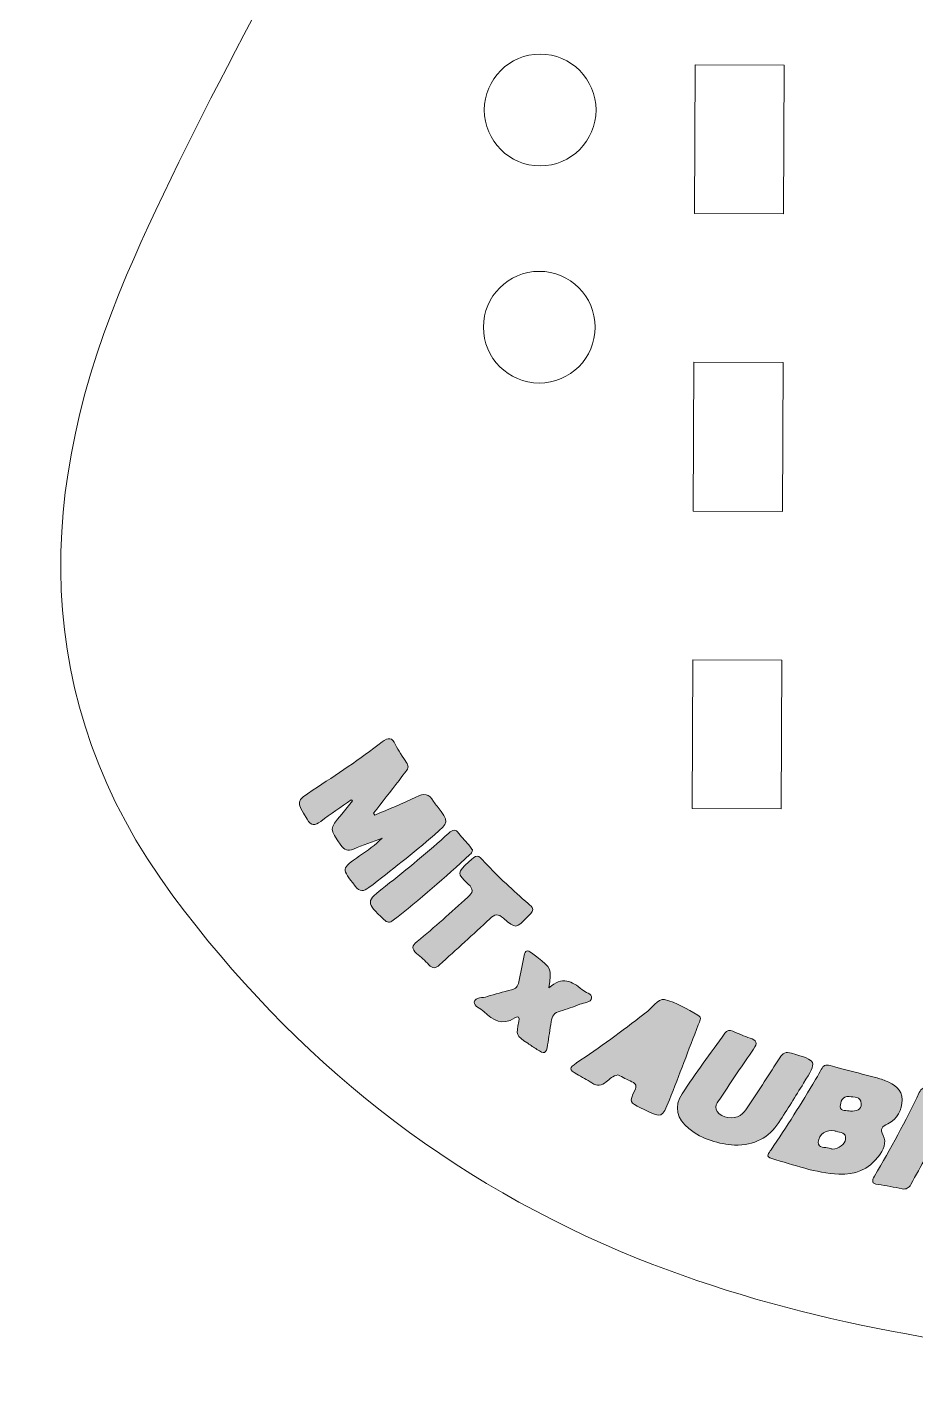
# Model space of a CAD drawing. Header units: millimetres. Extents: x 33 to 239, y -25 to 292.
# Drawn here: x 33.2 to 83.7, y -24.7 to 52.3 of the extents above; entities that cross this region are included whole.
import ezdxf

# ---------------------------------------------------------------- set-up
doc = ezdxf.new("R2010")
doc.units = ezdxf.units.MM
doc.header["$MEASUREMENT"] = 0
doc.layers.add('Layer 1', color=7, linetype='Continuous', lineweight=0)

msp = doc.modelspace()

# ---------------------------------------------------------------- hatches: boundary and pattern name
at = {"layer": 'Layer 1', "true_color": 0x000000, "transparency": 33554687}
h = msp.add_hatch(color=18, dxfattribs=at)
h.dxf.hatch_style = 2
edge = h.paths.add_edge_path()
edge.add_spline(control_points=[(51.642, 8.403), (51.064, 7.993), (50.474, 7.597), (49.91, 7.168), (49.573, 6.912), (49.373, 6.905), (49.128, 7.304), (48.503, 8.325), (48.485, 8.312), (49.475, 8.957), (50.81, 9.827), (52.136, 10.71), (53.395, 11.687), (53.749, 11.962), (53.97, 11.952), (54.155, 11.528), (54.23, 11.355), (54.348, 11.2), (54.447, 11.036), (55.006, 10.11), (55.048, 10.42), (54.359, 9.503), (53.884, 8.872), (53.391, 8.256), (52.906, 7.633), (52.93, 7.599), (52.953, 7.565), (52.976, 7.531), (53.758, 7.867), (54.556, 8.169), (55.315, 8.55), (55.773, 8.78), (56.081, 8.773), (56.323, 8.297), (56.373, 8.2), (56.454, 8.118), (56.522, 8.029), (57.211, 7.129), (57.213, 7.127), (56.368, 6.405), (55.157, 5.37), (53.911, 4.379), (52.646, 3.411), (52.328, 3.167), (52.132, 3.155), (51.867, 3.493), (51.078, 4.497), (51.066, 4.484), (52.118, 5.207), (52.563, 5.513), (53, 5.831), (53.407, 6.218), (52.86, 6.012), (52.308, 5.82), (51.768, 5.595), (51.448, 5.462), (51.255, 5.53), (51.052, 5.816), (50.397, 6.736), (50.387, 6.727), (51.101, 7.579), (51.309, 7.827), (51.509, 8.081), (51.713, 8.333), (51.689, 8.356), (51.666, 8.38), (51.642, 8.403)], knot_values=[0, 0, 0, 0, 1, 1, 1, 2, 2, 2, 3, 3, 3, 4, 4, 4, 5, 5, 5, 6, 6, 6, 7, 7, 7, 8, 8, 8, 9, 9, 9, 10, 10, 10, 11, 11, 11, 12, 12, 12, 13, 13, 13, 14, 14, 14, 15, 15, 15, 16, 16, 16, 17, 17, 17, 18, 18, 18, 19, 19, 19, 20, 20, 20, 21, 21, 21, 22, 22, 22, 22], degree=3, periodic=0)
h = msp.add_hatch(color=18, dxfattribs=at)
h.dxf.hatch_style = 2
edge = h.paths.add_edge_path()
edge.add_spline(control_points=[(58.527, 5.553), (58.52, 5.413), (58.448, 5.348), (58.378, 5.283), (56.974, 3.986), (55.536, 2.728), (54.03, 1.549), (53.822, 1.386), (53.689, 1.411), (53.504, 1.589), (52.457, 2.599), (52.452, 2.595), (53.596, 3.495), (54.824, 4.46), (56.027, 5.453), (57.185, 6.501), (57.41, 6.705), (57.564, 6.744), (57.763, 6.485), (57.956, 6.234), (58.179, 6.004), (58.384, 5.761), (58.444, 5.69), (58.49, 5.608), (58.527, 5.553)], knot_values=[0, 0, 0, 0, 1, 1, 1, 2, 2, 2, 3, 3, 3, 4, 4, 4, 5, 5, 5, 6, 6, 6, 7, 7, 7, 8, 8, 8, 8], degree=3, periodic=0)
h = msp.add_hatch(color=18, dxfattribs=at)
h.dxf.hatch_style = 2
edge = h.paths.add_edge_path()
edge.add_spline(control_points=[(61.97, 2.17), (61.945, 1.981), (61.788, 1.88), (61.671, 1.757), (61.015, 1.068), (60.999, 1.053), (60.299, 1.666), (59.986, 1.939), (59.803, 1.907), (59.511, 1.629), (58.577, 0.739), (57.605, -0.111), (56.658, -0.987), (56.434, -1.195), (56.268, -1.201), (56.057, -0.979), (55.839, -0.748), (55.599, -0.536), (55.355, -0.331), (55.059, -0.084), (55.082, 0.102), (55.384, 0.346), (56.374, 1.149), (57.319, 2.005), (58.261, 2.863), (58.559, 3.134), (58.616, 3.303), (58.288, 3.609), (57.634, 4.219), (57.653, 4.239), (58.324, 4.866), (58.807, 5.317), (58.802, 5.312), (59.241, 4.835), (60.007, 4.001), (60.854, 3.249), (61.697, 2.495), (61.802, 2.401), (61.933, 2.329), (61.97, 2.17)], knot_values=[0, 0, 0, 0, 1, 1, 1, 2, 2, 2, 3, 3, 3, 4, 4, 4, 5, 5, 5, 6, 6, 6, 7, 7, 7, 8, 8, 8, 9, 9, 9, 10, 10, 10, 11, 11, 11, 12, 12, 12, 13, 13, 13, 13], degree=3, periodic=0)
h = msp.add_hatch(color=18, dxfattribs=at)
h.dxf.hatch_style = 2
edge = h.paths.add_edge_path()
edge.add_spline(control_points=[(62.88, -2.299), (63.627, -1.594), (64.2, -1.916), (64.756, -2.392), (64.946, -2.555), (65.332, -2.633), (65.306, -2.866), (65.275, -3.143), (64.878, -3.127), (64.638, -3.225), (64.271, -3.376), (63.893, -3.507), (63.51, -3.612), (63.184, -3.701), (63.042, -3.897), (63.002, -4.216), (62.946, -4.658), (62.871, -5.097), (62.8, -5.536), (62.718, -6.038), (62.632, -6.073), (62.193, -5.79), (62.019, -5.678), (61.849, -5.56), (61.677, -5.445), (61.006, -4.996), (60.999, -4.994), (61.172, -4.199), (61.226, -3.952), (61.134, -3.869), (60.942, -3.997), (60.226, -4.47), (59.694, -4.139), (59.187, -3.639), (58.999, -3.453), (58.595, -3.346), (58.638, -3.102), (58.69, -2.805), (59.109, -2.874), (59.367, -2.79), (59.821, -2.642), (60.283, -2.518), (60.746, -2.403), (60.996, -2.341), (61.118, -2.206), (61.163, -1.954), (61.254, -1.454), (61.372, -0.959), (61.47, -0.46), (61.526, -0.169), (61.649, -0.108), (61.883, -0.305), (61.98, -0.387), (62.087, -0.457), (62.188, -0.535), (63.03, -1.187), (63.03, -1.187), (62.88, -2.299)], knot_values=[0, 0, 0, 0, 1, 1, 1, 2, 2, 2, 3, 3, 3, 4, 4, 4, 5, 5, 5, 6, 6, 6, 7, 7, 7, 8, 8, 8, 9, 9, 9, 10, 10, 10, 11, 11, 11, 12, 12, 12, 13, 13, 13, 14, 14, 14, 15, 15, 15, 16, 16, 16, 17, 17, 17, 18, 18, 18, 19, 19, 19, 19], degree=3, periodic=0)
h = msp.add_hatch(color=18, dxfattribs=at)
h.dxf.hatch_style = 2
edge = h.paths.add_edge_path()
edge.add_spline(control_points=[(66.803, -7.243), (66.506, -7.286), (66.322, -7.475), (66.135, -7.639), (65.867, -7.875), (65.62, -7.893), (65.323, -7.695), (65.045, -7.511), (64.742, -7.365), (64.455, -7.194), (64.005, -6.927), (64.002, -6.859), (64.454, -6.556), (65.763, -5.678), (67.04, -4.756), (68.279, -3.782), (68.304, -3.762), (68.33, -3.743), (68.356, -3.725), (68.736, -3.469), (69.065, -2.879), (69.452, -2.96), (70.115, -3.099), (70.725, -3.514), (71.342, -3.839), (71.607, -3.979), (71.431, -4.215), (71.365, -4.39), (70.825, -5.817), (70.28, -7.243), (69.722, -8.663), (69.315, -9.701), (69.305, -9.697), (68.292, -9.214), (68.235, -9.186), (68.178, -9.158), (68.12, -9.13), (67.444, -8.805), (67.433, -8.8), (67.754, -8.117), (67.867, -7.877), (67.848, -7.741), (67.599, -7.632), (67.323, -7.511), (67.057, -7.368), (66.803, -7.243)], knot_values=[0, 0, 0, 0, 1, 1, 1, 2, 2, 2, 3, 3, 3, 4, 4, 4, 5, 5, 5, 6, 6, 6, 7, 7, 7, 8, 8, 8, 9, 9, 9, 10, 10, 10, 11, 11, 11, 12, 12, 12, 13, 13, 13, 14, 14, 14, 15, 15, 15, 15], degree=3, periodic=0)
h = msp.add_hatch(color=18, dxfattribs=at)
h.dxf.hatch_style = 2
edge = h.paths.add_edge_path()
edge.add_spline(control_points=[(73.418, -11.238), (72.549, -11.163), (71.618, -10.921), (70.826, -10.294), (70.145, -9.755), (69.971, -9.034), (70.45, -8.308), (71.222, -7.139), (72.062, -6.015), (72.871, -4.871), (72.995, -4.696), (73.145, -4.68), (73.33, -4.758), (73.654, -4.893), (73.975, -5.038), (74.306, -5.149), (74.673, -5.271), (74.748, -5.435), (74.514, -5.77), (73.885, -6.671), (73.275, -7.585), (72.664, -8.499), (72.466, -8.793), (72.146, -9.092), (72.559, -9.451), (72.912, -9.758), (73.561, -9.753), (73.876, -9.441), (74.01, -9.307), (74.125, -9.15), (74.229, -8.991), (74.823, -8.085), (75.42, -7.181), (75.994, -6.263), (76.168, -5.986), (76.341, -5.914), (76.661, -6.008), (78.129, -6.441), (78.136, -6.434), (77.349, -7.714), (76.89, -8.461), (76.428, -9.205), (75.948, -9.938), (75.369, -10.821), (74.569, -11.241), (73.418, -11.238)], knot_values=[0, 0, 0, 0, 1, 1, 1, 2, 2, 2, 3, 3, 3, 4, 4, 4, 5, 5, 5, 6, 6, 6, 7, 7, 7, 8, 8, 8, 9, 9, 9, 10, 10, 10, 11, 11, 11, 12, 12, 12, 13, 13, 13, 14, 14, 14, 15, 15, 15, 15], degree=3, periodic=0)
h = msp.add_hatch(color=18, dxfattribs=at)
h.dxf.hatch_style = 2
edge = h.paths.add_edge_path()
edge.add_spline(control_points=[(79.347, -12.887), (78.03, -12.809), (76.797, -12.36), (75.545, -11.998), (75.152, -11.885), (75.388, -11.664), (75.502, -11.496), (76.385, -10.189), (77.231, -8.86), (78.036, -7.503), (78.633, -6.497), (78.313, -6.575), (79.521, -6.893), (80.137, -7.056), (80.756, -7.207), (81.371, -7.37), (81.586, -7.427), (81.801, -7.493), (82.006, -7.578), (82.498, -7.78), (82.954, -8.063), (82.953, -8.656), (82.951, -9.243), (82.676, -9.742), (82.136, -10.023), (81.829, -10.183), (81.668, -10.283), (81.874, -10.679), (82.092, -11.097), (81.879, -11.519), (81.608, -11.874), (81.04, -12.615), (80.277, -12.934), (79.347, -12.887)], knot_values=[0, 0, 0, 0, 1, 1, 1, 2, 2, 2, 3, 3, 3, 4, 4, 4, 5, 5, 5, 6, 6, 6, 7, 7, 7, 8, 8, 8, 9, 9, 9, 10, 10, 10, 11, 11, 11, 11], degree=3, periodic=0)
edge = h.paths.add_edge_path()
edge.add_spline(control_points=[(79.008, -11.453), (79.342, -11.448), (79.71, -11.176), (79.741, -10.903), (79.786, -10.498), (79.434, -10.534), (79.198, -10.446), (79.168, -10.434), (79.138, -10.425), (79.107, -10.417), (78.683, -10.31), (78.191, -10.617), (78.186, -11.068), (78.181, -11.439), (78.581, -11.319), (78.804, -11.409), (78.876, -11.439), (78.958, -11.443), (79.008, -11.453)], knot_values=[0, 0, 0, 0, 1, 1, 1, 2, 2, 2, 3, 3, 3, 4, 4, 4, 5, 5, 5, 6, 6, 6, 6], degree=3, periodic=0)
edge.add_line((79.008, -11.453), (79.008, -11.453))
edge = h.paths.add_edge_path()
edge.add_spline(control_points=[(80.013, -9.301), (80.354, -9.316), (80.629, -9.218), (80.627, -8.884), (80.625, -8.446), (80.206, -8.51), (79.941, -8.47), (79.552, -8.412), (79.436, -8.81), (79.439, -9.031), (79.444, -9.355), (79.826, -9.236), (80.013, -9.301)], knot_values=[0, 0, 0, 0, 1, 1, 1, 2, 2, 2, 3, 3, 3, 4, 4, 4, 4], degree=3, periodic=0)
edge.add_line((80.013, -9.301), (80.013, -9.301))
h = msp.add_hatch(color=18, dxfattribs=at)
h.dxf.hatch_style = 2
edge = h.paths.add_edge_path()
edge.add_spline(control_points=[(86.925, -14.228), (86.356, -14.16), (85.899, -14.091), (85.439, -14.054), (85.037, -14.022), (85.054, -13.845), (85.21, -13.558), (85.46, -13.096), (85.68, -12.619), (85.93, -12.157), (86.063, -11.914), (86.002, -11.815), (85.739, -11.784), (85.407, -11.745), (85.077, -11.693), (84.747, -11.643), (84.519, -11.608), (84.399, -11.731), (84.3, -11.916), (84.022, -12.435), (83.729, -12.946), (83.451, -13.465), (83.338, -13.676), (83.184, -13.761), (82.945, -13.715), (82.492, -13.627), (82.04, -13.536), (81.583, -13.472), (81.214, -13.42), (81.223, -13.258), (81.382, -12.989), (82.294, -11.44), (83.158, -9.864), (83.928, -8.238), (84.042, -7.997), (84.212, -7.92), (84.466, -7.964), (84.874, -8.035), (85.283, -8.096), (85.692, -8.156), (85.984, -8.198), (86.074, -8.322), (85.93, -8.606), (85.721, -9.017), (85.542, -9.443), (85.338, -9.856), (85.223, -10.089), (85.207, -10.205), (85.533, -10.262), (86.766, -10.48), (86.764, -10.493), (87.268, -9.348), (87.664, -8.447), (87.663, -8.471), (88.68, -8.509), (90, -8.559), (89.728, -8.647), (89.348, -9.58), (88.759, -11.024), (88.09, -12.432), (87.388, -13.825), (87.266, -14.067), (87.139, -14.279), (86.925, -14.228)], knot_values=[0, 0, 0, 0, 1, 1, 1, 2, 2, 2, 3, 3, 3, 4, 4, 4, 5, 5, 5, 6, 6, 6, 7, 7, 7, 8, 8, 8, 9, 9, 9, 10, 10, 10, 11, 11, 11, 12, 12, 12, 13, 13, 13, 14, 14, 14, 15, 15, 15, 16, 16, 16, 17, 17, 17, 18, 18, 18, 19, 19, 19, 20, 20, 20, 21, 21, 21, 21], degree=3, periodic=0)

# ---------------------------------------------------------------- linework, layer by layer
at = {"layer": 'Layer 1', "color": 1, "lineweight": 0, "true_color": 0xff0000}
for points in [[(76.254, 50.164), (76.218, 41.707), (71.154, 41.727), (71.189, 50.185)], [(76.148, 24.791), (71.083, 24.812), (71.119, 33.27), (76.183, 33.249)], [(76.078, 7.876), (71.013, 7.897), (71.049, 16.354), (76.113, 16.334)]]:
    msp.add_lwpolyline(points, close=True, dxfattribs=at)
for centre in [(62.38, 47.61), (62.328, 35.263)]:
    msp.add_circle(centre, 3.175, dxfattribs=at)
msp.add_open_spline([(55.004, 164.67), (54.505, 164.437), (54.179, 163.824), (53.784, 163.377), (46.689, 155.338), (44.613, 145.648), (46.744, 135.643), (48.354, 128.081), (51.803, 120.848), (54.932, 113.686), (58.843, 104.736), (62.616, 95.68), (60.35, 85.814), (58.883, 79.421), (56.229, 73.208), (53.423, 67.236), (48.821, 57.445), (43.129, 48.144), (38.876, 38.216), (33.754, 26.259), (33.221, 14.122), (41.507, 2.943), (48.409, -6.367), (57.182, -13.356), (67.958, -17.687), (76.767, -21.227), (86.039, -22.716), (95.445, -23.577), (108.229, -24.747), (120.995, -24.729), (133.485, -21.576), (143.405, -19.071), (152.687, -14.934), (159.557, -6.916), (168.937, 4.029), (170.191, 16.693), (165.406, 29.661), (161.427, 40.447), (156.276, 50.827), (151.242, 61.191), (145.86, 72.27), (145.642, 83.103), (151.196, 94.126), (152.902, 97.511), (154.437, 101.029), (155.601, 104.632), (158.061, 112.244), (158.272, 119.884), (154.375, 127.156), (153.012, 129.698), (150.979, 132.424), (147.698, 131.048), (144.843, 129.85), (142.275, 127.936), (141.827, 124.041), (141.455, 120.803), (140.282, 117.562), (138.954, 114.547), (138.613, 113.771), (136.404, 109.205), (131.733, 107.184), (125.484, 104.479), (119.038, 108.172), (118.74, 108.349), (110.098, 113.476), (109.61, 126.344), (109.418, 131.386), (109.333, 133.632), (109.449, 135.482), (109.56, 136.691)], degree=3, knots=[0, 0, 0, 0, 1, 1, 1, 2, 2, 2, 3, 3, 3, 4, 4, 4, 5, 5, 5, 6, 6, 6, 7, 7, 7, 8, 8, 8, 9, 9, 9, 10, 10, 10, 11, 11, 11, 12, 12, 12, 13, 13, 13, 14, 14, 14, 15, 15, 15, 16, 16, 16, 17, 17, 17, 18, 18, 18, 19, 19, 19, 20, 20, 20, 21, 21, 21, 22, 22, 22, 23, 23, 23, 23], dxfattribs=at)
at = {"layer": 'Layer 1', "color": 18, "lineweight": 0, "true_color": 0x000000}
for points, knots in [([(51.642, 8.403), (51.064, 7.993), (50.474, 7.597), (49.91, 7.168), (49.573, 6.912), (49.373, 6.905), (49.128, 7.304), (48.503, 8.325), (48.485, 8.312), (49.475, 8.957), (50.81, 9.827), (52.136, 10.71), (53.395, 11.687), (53.749, 11.962), (53.97, 11.952), (54.155, 11.528), (54.23, 11.355), (54.348, 11.2), (54.447, 11.036), (55.006, 10.11), (55.048, 10.42), (54.359, 9.503), (53.884, 8.872), (53.391, 8.256), (52.906, 7.633), (52.93, 7.599), (52.953, 7.565), (52.976, 7.531), (53.758, 7.867), (54.556, 8.169), (55.315, 8.55), (55.773, 8.78), (56.081, 8.773), (56.323, 8.297), (56.373, 8.2), (56.454, 8.118), (56.522, 8.029), (57.211, 7.129), (57.213, 7.127), (56.368, 6.405), (55.157, 5.37), (53.911, 4.379), (52.646, 3.411), (52.328, 3.167), (52.132, 3.155), (51.867, 3.493), (51.078, 4.497), (51.066, 4.484), (52.118, 5.207), (52.563, 5.513), (53, 5.831), (53.407, 6.218), (52.86, 6.012), (52.308, 5.82), (51.768, 5.595), (51.448, 5.462), (51.255, 5.53), (51.052, 5.816), (50.397, 6.736), (50.387, 6.727), (51.101, 7.579), (51.309, 7.827), (51.509, 8.081), (51.713, 8.333), (51.689, 8.356), (51.666, 8.38), (51.642, 8.403)], [0, 0, 0, 0, 1, 1, 1, 2, 2, 2, 3, 3, 3, 4, 4, 4, 5, 5, 5, 6, 6, 6, 7, 7, 7, 8, 8, 8, 9, 9, 9, 10, 10, 10, 11, 11, 11, 12, 12, 12, 13, 13, 13, 14, 14, 14, 15, 15, 15, 16, 16, 16, 17, 17, 17, 18, 18, 18, 19, 19, 19, 20, 20, 20, 21, 21, 21, 22, 22, 22, 22]), ([(58.527, 5.553), (58.52, 5.413), (58.448, 5.348), (58.378, 5.283), (56.974, 3.986), (55.536, 2.728), (54.03, 1.549), (53.822, 1.386), (53.689, 1.411), (53.504, 1.589), (52.457, 2.599), (52.452, 2.595), (53.596, 3.495), (54.824, 4.46), (56.027, 5.453), (57.185, 6.501), (57.41, 6.705), (57.564, 6.744), (57.763, 6.485), (57.956, 6.234), (58.179, 6.004), (58.384, 5.761), (58.444, 5.69), (58.49, 5.608), (58.527, 5.553)], [0, 0, 0, 0, 1, 1, 1, 2, 2, 2, 3, 3, 3, 4, 4, 4, 5, 5, 5, 6, 6, 6, 7, 7, 7, 8, 8, 8, 8]), ([(61.97, 2.17), (61.945, 1.981), (61.788, 1.88), (61.671, 1.757), (61.015, 1.068), (60.999, 1.053), (60.299, 1.666), (59.986, 1.939), (59.803, 1.907), (59.511, 1.629), (58.577, 0.739), (57.605, -0.111), (56.658, -0.987), (56.434, -1.195), (56.268, -1.201), (56.057, -0.979), (55.839, -0.748), (55.599, -0.536), (55.355, -0.331), (55.059, -0.084), (55.082, 0.102), (55.384, 0.346), (56.374, 1.149), (57.319, 2.005), (58.261, 2.863), (58.559, 3.134), (58.616, 3.303), (58.288, 3.609), (57.634, 4.219), (57.653, 4.239), (58.324, 4.866), (58.807, 5.317), (58.802, 5.312), (59.241, 4.835), (60.007, 4.001), (60.854, 3.249), (61.697, 2.495), (61.802, 2.401), (61.933, 2.329), (61.97, 2.17)], [0, 0, 0, 0, 1, 1, 1, 2, 2, 2, 3, 3, 3, 4, 4, 4, 5, 5, 5, 6, 6, 6, 7, 7, 7, 8, 8, 8, 9, 9, 9, 10, 10, 10, 11, 11, 11, 12, 12, 12, 13, 13, 13, 13]), ([(62.88, -2.299), (63.627, -1.594), (64.2, -1.916), (64.756, -2.392), (64.946, -2.555), (65.332, -2.633), (65.306, -2.866), (65.275, -3.143), (64.878, -3.127), (64.638, -3.225), (64.271, -3.376), (63.893, -3.507), (63.51, -3.612), (63.184, -3.701), (63.042, -3.897), (63.002, -4.216), (62.946, -4.658), (62.871, -5.097), (62.8, -5.536), (62.718, -6.038), (62.632, -6.073), (62.193, -5.79), (62.019, -5.678), (61.849, -5.56), (61.677, -5.445), (61.006, -4.996), (60.999, -4.994), (61.172, -4.199), (61.226, -3.952), (61.134, -3.869), (60.942, -3.997), (60.226, -4.47), (59.694, -4.139), (59.187, -3.639), (58.999, -3.453), (58.595, -3.346), (58.638, -3.102), (58.69, -2.805), (59.109, -2.874), (59.367, -2.79), (59.821, -2.642), (60.283, -2.518), (60.746, -2.403), (60.996, -2.341), (61.118, -2.206), (61.163, -1.954), (61.254, -1.454), (61.372, -0.959), (61.47, -0.46), (61.526, -0.169), (61.649, -0.108), (61.883, -0.305), (61.98, -0.387), (62.087, -0.457), (62.188, -0.535), (63.03, -1.187), (63.03, -1.187), (62.88, -2.299)], [0, 0, 0, 0, 1, 1, 1, 2, 2, 2, 3, 3, 3, 4, 4, 4, 5, 5, 5, 6, 6, 6, 7, 7, 7, 8, 8, 8, 9, 9, 9, 10, 10, 10, 11, 11, 11, 12, 12, 12, 13, 13, 13, 14, 14, 14, 15, 15, 15, 16, 16, 16, 17, 17, 17, 18, 18, 18, 19, 19, 19, 19]), ([(66.803, -7.243), (66.506, -7.286), (66.322, -7.475), (66.135, -7.639), (65.867, -7.875), (65.62, -7.893), (65.323, -7.695), (65.045, -7.511), (64.742, -7.365), (64.455, -7.194), (64.005, -6.927), (64.002, -6.859), (64.454, -6.556), (65.763, -5.678), (67.04, -4.756), (68.279, -3.782), (68.304, -3.762), (68.33, -3.743), (68.356, -3.725), (68.736, -3.469), (69.065, -2.879), (69.452, -2.96), (70.115, -3.099), (70.725, -3.514), (71.342, -3.839), (71.607, -3.979), (71.431, -4.215), (71.365, -4.39), (70.825, -5.817), (70.28, -7.243), (69.722, -8.663), (69.315, -9.701), (69.305, -9.697), (68.292, -9.214), (68.235, -9.186), (68.178, -9.158), (68.12, -9.13), (67.444, -8.805), (67.433, -8.8), (67.754, -8.117), (67.867, -7.877), (67.848, -7.741), (67.599, -7.632), (67.323, -7.511), (67.057, -7.368), (66.803, -7.243)], [0, 0, 0, 0, 1, 1, 1, 2, 2, 2, 3, 3, 3, 4, 4, 4, 5, 5, 5, 6, 6, 6, 7, 7, 7, 8, 8, 8, 9, 9, 9, 10, 10, 10, 11, 11, 11, 12, 12, 12, 13, 13, 13, 14, 14, 14, 15, 15, 15, 15]), ([(73.418, -11.238), (72.549, -11.163), (71.618, -10.921), (70.826, -10.294), (70.145, -9.755), (69.971, -9.034), (70.45, -8.308), (71.222, -7.139), (72.062, -6.015), (72.871, -4.871), (72.995, -4.696), (73.145, -4.68), (73.33, -4.758), (73.654, -4.893), (73.975, -5.038), (74.306, -5.149), (74.673, -5.271), (74.748, -5.435), (74.514, -5.77), (73.885, -6.671), (73.275, -7.585), (72.664, -8.499), (72.466, -8.793), (72.146, -9.092), (72.559, -9.451), (72.912, -9.758), (73.561, -9.753), (73.876, -9.441), (74.01, -9.307), (74.125, -9.15), (74.229, -8.991), (74.823, -8.085), (75.42, -7.181), (75.994, -6.263), (76.168, -5.986), (76.341, -5.914), (76.661, -6.008), (78.129, -6.441), (78.136, -6.434), (77.349, -7.714), (76.89, -8.461), (76.428, -9.205), (75.948, -9.938), (75.369, -10.821), (74.569, -11.241), (73.418, -11.238)], [0, 0, 0, 0, 1, 1, 1, 2, 2, 2, 3, 3, 3, 4, 4, 4, 5, 5, 5, 6, 6, 6, 7, 7, 7, 8, 8, 8, 9, 9, 9, 10, 10, 10, 11, 11, 11, 12, 12, 12, 13, 13, 13, 14, 14, 14, 15, 15, 15, 15]), ([(79.347, -12.887), (78.03, -12.809), (76.797, -12.36), (75.545, -11.998), (75.152, -11.885), (75.388, -11.664), (75.502, -11.496), (76.385, -10.189), (77.231, -8.86), (78.036, -7.503), (78.633, -6.497), (78.313, -6.575), (79.521, -6.893), (80.137, -7.056), (80.756, -7.207), (81.371, -7.37), (81.586, -7.427), (81.801, -7.493), (82.006, -7.578), (82.498, -7.78), (82.954, -8.063), (82.953, -8.656), (82.951, -9.243), (82.676, -9.742), (82.136, -10.023), (81.829, -10.183), (81.668, -10.283), (81.874, -10.679), (82.092, -11.097), (81.879, -11.519), (81.608, -11.874), (81.04, -12.615), (80.277, -12.934), (79.347, -12.887)], [0, 0, 0, 0, 1, 1, 1, 2, 2, 2, 3, 3, 3, 4, 4, 4, 5, 5, 5, 6, 6, 6, 7, 7, 7, 8, 8, 8, 9, 9, 9, 10, 10, 10, 11, 11, 11, 11]), ([(80.013, -9.301), (80.354, -9.316), (80.629, -9.218), (80.627, -8.884), (80.625, -8.446), (80.206, -8.51), (79.941, -8.47), (79.552, -8.412), (79.436, -8.81), (79.439, -9.031), (79.444, -9.355), (79.826, -9.236), (80.013, -9.301)], [0, 0, 0, 0, 1, 1, 1, 2, 2, 2, 3, 3, 3, 4, 4, 4, 4]), ([(86.925, -14.228), (86.356, -14.16), (85.899, -14.091), (85.439, -14.054), (85.037, -14.022), (85.054, -13.845), (85.21, -13.558), (85.46, -13.096), (85.68, -12.619), (85.93, -12.157), (86.063, -11.914), (86.002, -11.815), (85.739, -11.784), (85.407, -11.745), (85.077, -11.693), (84.747, -11.643), (84.519, -11.608), (84.399, -11.731), (84.3, -11.916), (84.022, -12.435), (83.729, -12.946), (83.451, -13.465), (83.338, -13.676), (83.184, -13.761), (82.945, -13.715), (82.492, -13.627), (82.04, -13.536), (81.583, -13.472), (81.214, -13.42), (81.223, -13.258), (81.382, -12.989), (82.294, -11.44), (83.158, -9.864), (83.928, -8.238), (84.042, -7.997), (84.212, -7.92), (84.466, -7.964), (84.874, -8.035), (85.283, -8.096), (85.692, -8.156), (85.984, -8.198), (86.074, -8.322), (85.93, -8.606), (85.721, -9.017), (85.542, -9.443), (85.338, -9.856), (85.223, -10.089), (85.207, -10.205), (85.533, -10.262), (86.766, -10.48), (86.764, -10.493), (87.268, -9.348), (87.664, -8.447), (87.663, -8.471), (88.68, -8.509), (90, -8.559), (89.728, -8.647), (89.348, -9.58), (88.759, -11.024), (88.09, -12.432), (87.388, -13.825), (87.266, -14.067), (87.139, -14.279), (86.925, -14.228)], [0, 0, 0, 0, 1, 1, 1, 2, 2, 2, 3, 3, 3, 4, 4, 4, 5, 5, 5, 6, 6, 6, 7, 7, 7, 8, 8, 8, 9, 9, 9, 10, 10, 10, 11, 11, 11, 12, 12, 12, 13, 13, 13, 14, 14, 14, 15, 15, 15, 16, 16, 16, 17, 17, 17, 18, 18, 18, 19, 19, 19, 20, 20, 20, 21, 21, 21, 21]), ([(79.008, -11.453), (79.342, -11.448), (79.71, -11.176), (79.741, -10.903), (79.786, -10.498), (79.434, -10.534), (79.198, -10.446), (79.168, -10.434), (79.138, -10.425), (79.107, -10.417), (78.683, -10.31), (78.191, -10.617), (78.186, -11.068), (78.181, -11.439), (78.581, -11.319), (78.804, -11.409), (78.876, -11.439), (78.958, -11.443), (79.008, -11.453)], [0, 0, 0, 0, 1, 1, 1, 2, 2, 2, 3, 3, 3, 4, 4, 4, 5, 5, 5, 6, 6, 6, 6])]:
    msp.add_open_spline(points, degree=3, knots=knots, dxfattribs=at)
at = {"layer": 'Layer 1'}
for points, knots in [([(51.642, 8.403), (51.064, 7.993), (50.474, 7.597), (49.91, 7.168), (49.573, 6.912), (49.373, 6.905), (49.128, 7.304), (48.503, 8.325), (48.485, 8.312), (49.475, 8.957), (50.81, 9.827), (52.136, 10.71), (53.395, 11.687), (53.749, 11.962), (53.97, 11.952), (54.155, 11.528), (54.23, 11.355), (54.348, 11.2), (54.447, 11.036), (55.006, 10.11), (55.048, 10.42), (54.359, 9.503), (53.884, 8.872), (53.391, 8.256), (52.906, 7.633), (52.93, 7.599), (52.953, 7.565), (52.976, 7.531), (53.758, 7.867), (54.556, 8.169), (55.315, 8.55), (55.773, 8.78), (56.081, 8.773), (56.323, 8.297), (56.373, 8.2), (56.454, 8.118), (56.522, 8.029), (57.211, 7.129), (57.213, 7.127), (56.368, 6.405), (55.157, 5.37), (53.911, 4.379), (52.646, 3.411), (52.328, 3.167), (52.132, 3.155), (51.867, 3.493), (51.078, 4.497), (51.066, 4.484), (52.118, 5.207), (52.563, 5.513), (53, 5.831), (53.407, 6.218), (52.86, 6.012), (52.308, 5.82), (51.768, 5.595), (51.448, 5.462), (51.255, 5.53), (51.052, 5.816), (50.397, 6.736), (50.387, 6.727), (51.101, 7.579), (51.309, 7.827), (51.509, 8.081), (51.713, 8.333), (51.689, 8.356), (51.666, 8.38), (51.642, 8.403)], [0, 0, 0, 0, 1, 1, 1, 2, 2, 2, 3, 3, 3, 4, 4, 4, 5, 5, 5, 6, 6, 6, 7, 7, 7, 8, 8, 8, 9, 9, 9, 10, 10, 10, 11, 11, 11, 12, 12, 12, 13, 13, 13, 14, 14, 14, 15, 15, 15, 16, 16, 16, 17, 17, 17, 18, 18, 18, 19, 19, 19, 20, 20, 20, 21, 21, 21, 22, 22, 22, 22]), ([(58.527, 5.553), (58.52, 5.413), (58.448, 5.348), (58.378, 5.283), (56.974, 3.986), (55.536, 2.728), (54.03, 1.549), (53.822, 1.386), (53.689, 1.411), (53.504, 1.589), (52.457, 2.599), (52.452, 2.595), (53.596, 3.495), (54.824, 4.46), (56.027, 5.453), (57.185, 6.501), (57.41, 6.705), (57.564, 6.744), (57.763, 6.485), (57.956, 6.234), (58.179, 6.004), (58.384, 5.761), (58.444, 5.69), (58.49, 5.608), (58.527, 5.553)], [0, 0, 0, 0, 1, 1, 1, 2, 2, 2, 3, 3, 3, 4, 4, 4, 5, 5, 5, 6, 6, 6, 7, 7, 7, 8, 8, 8, 8]), ([(61.97, 2.17), (61.945, 1.981), (61.788, 1.88), (61.671, 1.757), (61.015, 1.068), (60.999, 1.053), (60.299, 1.666), (59.986, 1.939), (59.803, 1.907), (59.511, 1.629), (58.577, 0.739), (57.605, -0.111), (56.658, -0.987), (56.434, -1.195), (56.268, -1.201), (56.057, -0.979), (55.839, -0.748), (55.599, -0.536), (55.355, -0.331), (55.059, -0.084), (55.082, 0.102), (55.384, 0.346), (56.374, 1.149), (57.319, 2.005), (58.261, 2.863), (58.559, 3.134), (58.616, 3.303), (58.288, 3.609), (57.634, 4.219), (57.653, 4.239), (58.324, 4.866), (58.807, 5.317), (58.802, 5.312), (59.241, 4.835), (60.007, 4.001), (60.854, 3.249), (61.697, 2.495), (61.802, 2.401), (61.933, 2.329), (61.97, 2.17)], [0, 0, 0, 0, 1, 1, 1, 2, 2, 2, 3, 3, 3, 4, 4, 4, 5, 5, 5, 6, 6, 6, 7, 7, 7, 8, 8, 8, 9, 9, 9, 10, 10, 10, 11, 11, 11, 12, 12, 12, 13, 13, 13, 13]), ([(62.88, -2.299), (63.627, -1.594), (64.2, -1.916), (64.756, -2.392), (64.946, -2.555), (65.332, -2.633), (65.306, -2.866), (65.275, -3.143), (64.878, -3.127), (64.638, -3.225), (64.271, -3.376), (63.893, -3.507), (63.51, -3.612), (63.184, -3.701), (63.042, -3.897), (63.002, -4.216), (62.946, -4.658), (62.871, -5.097), (62.8, -5.536), (62.718, -6.038), (62.632, -6.073), (62.193, -5.79), (62.019, -5.678), (61.849, -5.56), (61.677, -5.445), (61.006, -4.996), (60.999, -4.994), (61.172, -4.199), (61.226, -3.952), (61.134, -3.869), (60.942, -3.997), (60.226, -4.47), (59.694, -4.139), (59.187, -3.639), (58.999, -3.453), (58.595, -3.346), (58.638, -3.102), (58.69, -2.805), (59.109, -2.874), (59.367, -2.79), (59.821, -2.642), (60.283, -2.518), (60.746, -2.403), (60.996, -2.341), (61.118, -2.206), (61.163, -1.954), (61.254, -1.454), (61.372, -0.959), (61.47, -0.46), (61.526, -0.169), (61.649, -0.108), (61.883, -0.305), (61.98, -0.387), (62.087, -0.457), (62.188, -0.535), (63.03, -1.187), (63.03, -1.187), (62.88, -2.299)], [0, 0, 0, 0, 1, 1, 1, 2, 2, 2, 3, 3, 3, 4, 4, 4, 5, 5, 5, 6, 6, 6, 7, 7, 7, 8, 8, 8, 9, 9, 9, 10, 10, 10, 11, 11, 11, 12, 12, 12, 13, 13, 13, 14, 14, 14, 15, 15, 15, 16, 16, 16, 17, 17, 17, 18, 18, 18, 19, 19, 19, 19]), ([(66.803, -7.243), (66.506, -7.286), (66.322, -7.475), (66.135, -7.639), (65.867, -7.875), (65.62, -7.893), (65.323, -7.695), (65.045, -7.511), (64.742, -7.365), (64.455, -7.194), (64.005, -6.927), (64.002, -6.859), (64.454, -6.556), (65.763, -5.678), (67.04, -4.756), (68.279, -3.782), (68.304, -3.762), (68.33, -3.743), (68.356, -3.725), (68.736, -3.469), (69.065, -2.879), (69.452, -2.96), (70.115, -3.099), (70.725, -3.514), (71.342, -3.839), (71.607, -3.979), (71.431, -4.215), (71.365, -4.39), (70.825, -5.817), (70.28, -7.243), (69.722, -8.663), (69.315, -9.701), (69.305, -9.697), (68.292, -9.214), (68.235, -9.186), (68.178, -9.158), (68.12, -9.13), (67.444, -8.805), (67.433, -8.8), (67.754, -8.117), (67.867, -7.877), (67.848, -7.741), (67.599, -7.632), (67.323, -7.511), (67.057, -7.368), (66.803, -7.243)], [0, 0, 0, 0, 1, 1, 1, 2, 2, 2, 3, 3, 3, 4, 4, 4, 5, 5, 5, 6, 6, 6, 7, 7, 7, 8, 8, 8, 9, 9, 9, 10, 10, 10, 11, 11, 11, 12, 12, 12, 13, 13, 13, 14, 14, 14, 15, 15, 15, 15]), ([(73.418, -11.238), (72.549, -11.163), (71.618, -10.921), (70.826, -10.294), (70.145, -9.755), (69.971, -9.034), (70.45, -8.308), (71.222, -7.139), (72.062, -6.015), (72.871, -4.871), (72.995, -4.696), (73.145, -4.68), (73.33, -4.758), (73.654, -4.893), (73.975, -5.038), (74.306, -5.149), (74.673, -5.271), (74.748, -5.435), (74.514, -5.77), (73.885, -6.671), (73.275, -7.585), (72.664, -8.499), (72.466, -8.793), (72.146, -9.092), (72.559, -9.451), (72.912, -9.758), (73.561, -9.753), (73.876, -9.441), (74.01, -9.307), (74.125, -9.15), (74.229, -8.991), (74.823, -8.085), (75.42, -7.181), (75.994, -6.263), (76.168, -5.986), (76.341, -5.914), (76.661, -6.008), (78.129, -6.441), (78.136, -6.434), (77.349, -7.714), (76.89, -8.461), (76.428, -9.205), (75.948, -9.938), (75.369, -10.821), (74.569, -11.241), (73.418, -11.238)], [0, 0, 0, 0, 1, 1, 1, 2, 2, 2, 3, 3, 3, 4, 4, 4, 5, 5, 5, 6, 6, 6, 7, 7, 7, 8, 8, 8, 9, 9, 9, 10, 10, 10, 11, 11, 11, 12, 12, 12, 13, 13, 13, 14, 14, 14, 15, 15, 15, 15]), ([(79.347, -12.887), (78.03, -12.809), (76.797, -12.36), (75.545, -11.998), (75.152, -11.885), (75.388, -11.664), (75.502, -11.496), (76.385, -10.189), (77.231, -8.86), (78.036, -7.503), (78.633, -6.497), (78.313, -6.575), (79.521, -6.893), (80.137, -7.056), (80.756, -7.207), (81.371, -7.37), (81.586, -7.427), (81.801, -7.493), (82.006, -7.578), (82.498, -7.78), (82.954, -8.063), (82.953, -8.656), (82.951, -9.243), (82.676, -9.742), (82.136, -10.023), (81.829, -10.183), (81.668, -10.283), (81.874, -10.679), (82.092, -11.097), (81.879, -11.519), (81.608, -11.874), (81.04, -12.615), (80.277, -12.934), (79.347, -12.887)], [0, 0, 0, 0, 1, 1, 1, 2, 2, 2, 3, 3, 3, 4, 4, 4, 5, 5, 5, 6, 6, 6, 7, 7, 7, 8, 8, 8, 9, 9, 9, 10, 10, 10, 11, 11, 11, 11]), ([(80.013, -9.301), (80.354, -9.316), (80.629, -9.218), (80.627, -8.884), (80.625, -8.446), (80.206, -8.51), (79.941, -8.47), (79.552, -8.412), (79.436, -8.81), (79.439, -9.031), (79.444, -9.355), (79.826, -9.236), (80.013, -9.301)], [0, 0, 0, 0, 1, 1, 1, 2, 2, 2, 3, 3, 3, 4, 4, 4, 4]), ([(86.925, -14.228), (86.356, -14.16), (85.899, -14.091), (85.439, -14.054), (85.037, -14.022), (85.054, -13.845), (85.21, -13.558), (85.46, -13.096), (85.68, -12.619), (85.93, -12.157), (86.063, -11.914), (86.002, -11.815), (85.739, -11.784), (85.407, -11.745), (85.077, -11.693), (84.747, -11.643), (84.519, -11.608), (84.399, -11.731), (84.3, -11.916), (84.022, -12.435), (83.729, -12.946), (83.451, -13.465), (83.338, -13.676), (83.184, -13.761), (82.945, -13.715), (82.492, -13.627), (82.04, -13.536), (81.583, -13.472), (81.214, -13.42), (81.223, -13.258), (81.382, -12.989), (82.294, -11.44), (83.158, -9.864), (83.928, -8.238), (84.042, -7.997), (84.212, -7.92), (84.466, -7.964), (84.874, -8.035), (85.283, -8.096), (85.692, -8.156), (85.984, -8.198), (86.074, -8.322), (85.93, -8.606), (85.721, -9.017), (85.542, -9.443), (85.338, -9.856), (85.223, -10.089), (85.207, -10.205), (85.533, -10.262), (86.766, -10.48), (86.764, -10.493), (87.268, -9.348), (87.664, -8.447), (87.663, -8.471), (88.68, -8.509), (90, -8.559), (89.728, -8.647), (89.348, -9.58), (88.759, -11.024), (88.09, -12.432), (87.388, -13.825), (87.266, -14.067), (87.139, -14.279), (86.925, -14.228)], [0, 0, 0, 0, 1, 1, 1, 2, 2, 2, 3, 3, 3, 4, 4, 4, 5, 5, 5, 6, 6, 6, 7, 7, 7, 8, 8, 8, 9, 9, 9, 10, 10, 10, 11, 11, 11, 12, 12, 12, 13, 13, 13, 14, 14, 14, 15, 15, 15, 16, 16, 16, 17, 17, 17, 18, 18, 18, 19, 19, 19, 20, 20, 20, 21, 21, 21, 21]), ([(79.008, -11.453), (79.342, -11.448), (79.71, -11.176), (79.741, -10.903), (79.786, -10.498), (79.434, -10.534), (79.198, -10.446), (79.168, -10.434), (79.138, -10.425), (79.107, -10.417), (78.683, -10.31), (78.191, -10.617), (78.186, -11.068), (78.181, -11.439), (78.581, -11.319), (78.804, -11.409), (78.876, -11.439), (78.958, -11.443), (79.008, -11.453)], [0, 0, 0, 0, 1, 1, 1, 2, 2, 2, 3, 3, 3, 4, 4, 4, 5, 5, 5, 6, 6, 6, 6])]:
    msp.add_open_spline(points, degree=3, knots=knots, dxfattribs=at)

doc.saveas('drawing.dxf')
